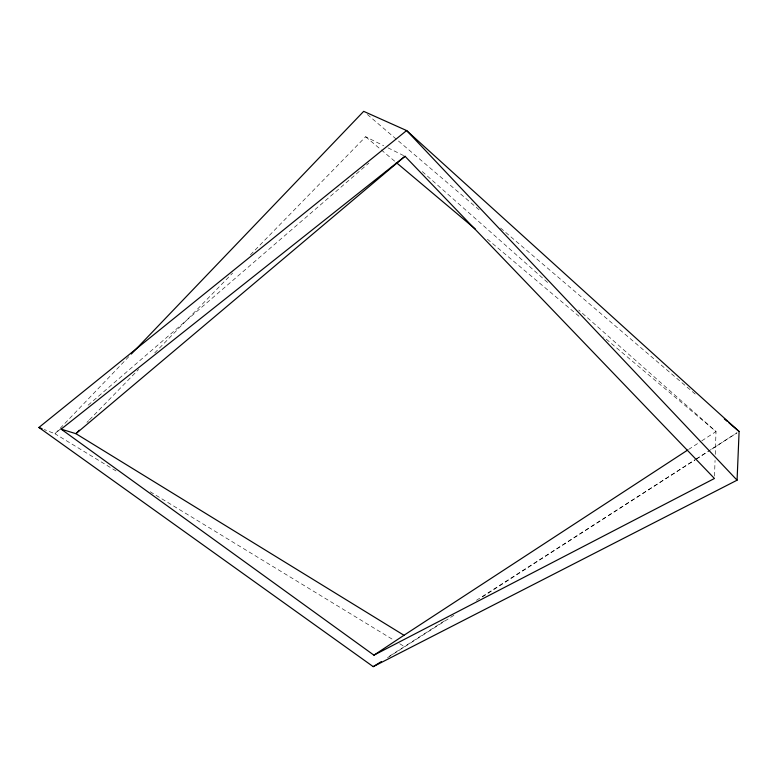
<?xml version="1.0" encoding="UTF-8"?>
<svg xmlns="http://www.w3.org/2000/svg" width="778" height="778" viewBox="0 0 778 778"><rect width="100%" height="100%" fill="white"/><g stroke="black" fill="none" stroke-linecap="round" stroke-linejoin="round"><path stroke-width="0.58" stroke-dasharray="3.89 2.92" d="M714.525 476.078L715.05 460.43M715.245 454.42L716.013 431.547L578.706 310.014M128.798 356.655L54.975 433.754L44.258 429.563M86.932 422.396L88.624 420.655M89.47 419.789L138.61 369.433M154.705 352.94L232.641 273.059M250.428 254.834L365.641 136.753L383.729 145.729M60.499 428.989L54.975 433.754L118.13 472.217M88.118 405.182L368.879 163.098M688.569 449.47L700.764 441.505M701.785 440.844L716.013 431.547L603.553 336.932M389.564 656.136L444.753 620.669M476.437 600.305L695.153 459.72M696.174 459.069L737.058 432.792L708.534 451.172M387.512 657.721L454.809 614.698M482.321 596.969L695.289 459.71M696.3 459.059L707.513 451.833M387.989 147.839L403.957 155.756M150.222 491.764L393.493 639.944M399.707 643.727L404.881 646.878M365.641 136.753L395.38 161.775M487.388 239.186L579.396 316.607M367.381 114.502L479.267 209.914M500.536 228.042L695.639 394.417M422.298 171.578L549.608 284.262"/><path stroke-width="1.17" d="M737.077 480.191L406.622 130.558L38.9 427.472L373.216 666.649L737.077 480.191L739.1 431.479L406.622 130.558L363.686 111.351L131.317 354.029M79.307 430.205L75.923 433.677L61.151 429.155L405.017 156.281L714.447 478.48L373.926 655.173L61.151 429.155M405.017 156.281L75.923 433.677L403.986 635.276L687.558 450.131M373.926 655.173L403.986 635.276M373.216 666.649L381.385 661.553M38.9 427.472L42.119 428.727M396.303 162.563L475.3 229.024M724.308 418.856L727.08 421.229M728.928 422.804L739.1 431.479"/></g></svg>
